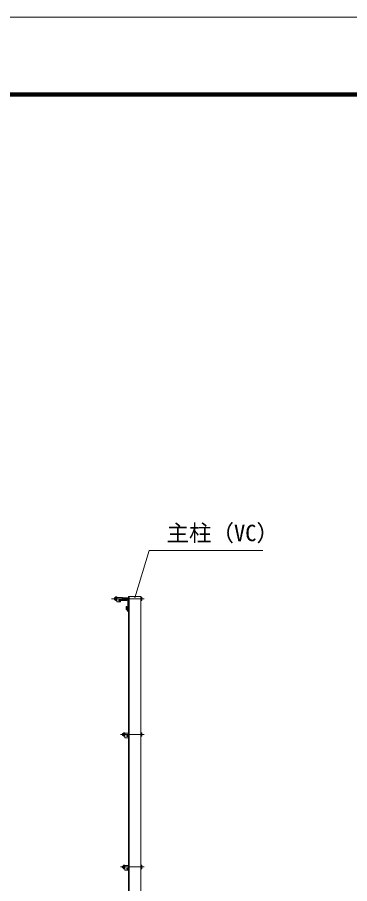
# Model space of a CAD drawing. Units: millimetres, scale not verified. Extents: x -6300 to 6300, y -4455 to 4455.
# Drawn here: x -828 to 626, y 662 to 4455 of the extents above; entities that cross this region are included whole.
import ezdxf
from ezdxf.enums import TextEntityAlignment as Align

# ---------------------------------------------------------------- set-up
doc = ezdxf.new("R2010")
doc.units = ezdxf.units.MM
doc.header["$LTSCALE"] = 30
doc.linetypes.add('USER1', pattern=[50.8, 31.75, -6.35, 6.35, -6.35])
for name, color, linetype, lineweight in [('0-0_D-STR3', 3, 'Continuous', 13), ('0-1_D-STR1', 1, 'Continuous', 18), ('0-2_D-BMK', 2, 'USER1', 13), ('0-7_D-STR-TXT', 7, 'Continuous', 9), ('0-B_D-TTL', 7, 'Continuous', 9)]:
    doc.layers.add(name, color=color, linetype=linetype, lineweight=lineweight)
doc.styles.add('ＭＳ ゴシック', font='')
doc.styles.get('ＭＳ ゴシック').set_extended_font_data('MS Gothic')

msp = doc.modelspace()

# ---------------------------------------------------------------- linework, layer by layer
at = {"layer": '0-0_D-STR3'}
for p, q in [((-398.96, 1915.73), (-398.96, 1903.39)), ((-398.96, 1915.73), (-398.96, 1903.39)), ((-393.46, 1917.6), (-397.96, 1917.6)), ((-397.96, 1913.55), (-393.46, 1913.55)), ((-397.96, 1905.45), (-393.46, 1905.45)), ((-393.46, 1901.4), (-397.96, 1901.4)), ((-392.46, 1915.73), (-392.46, 1903.39)), ((-392.46, 1915.73), (-392.46, 1903.39)), ((-392.46, 1915.5), (-367.46, 1915.5)), ((-392.46, 1915.5), (-392.46, 1895.5)), ((-382.21, 1905), (-367.46, 1905)), ((-382.21, 1900.5), (-377.46, 1900.5)), ((-377.46, 1900.5), (-377.46, 1895.5)), ((-367.46, 1915.5), (-367.46, 1905)), ((-342.21, 1913.5), (-367.46, 1913.5)), ((-342.21, 1905.5), (-367.46, 1905.5)), ((-288.21, 1917.01), (-283.6, 1917.01)), ((-288.21, 1917.01), (-288.21, 1901.99)), ((-288.21, 1913.25), (-283.6, 1913.25)), ((-288.21, 1905.75), (-283.6, 1905.75)), ((-288.21, 1901.99), (-283.6, 1901.99)), ((-282.91, 1915.8), (-283.6, 1917.01)), ((-282.91, 1903.2), (-283.6, 1901.99)), ((-282.91, 1915.8), (-282.91, 1903.2)), ((-392.46, 1895.5), (-377.46, 1895.5)), ((-367.01, 1319), (-368.21, 1317.8)), ((-368.21, 1317.8), (-368.21, 1312.2)), ((-367.01, 1311), (-368.21, 1312.2)), ((-367.01, 1319), (-367.01, 1311)), ((-363.71, 1319), (-367.01, 1319)), ((-363.71, 1311), (-367.01, 1311)), ((-362.98, 1322.5), (-363.71, 1321.25)), ((-363.71, 1308.75), (-363.71, 1321.25)), ((-362.98, 1307.49), (-363.71, 1308.75)), ((-357.21, 1322.5), (-362.98, 1322.5)), ((-357.21, 1318.75), (-362.98, 1318.75)), ((-357.21, 1311.25), (-362.98, 1311.25)), ((-357.21, 1307.49), (-362.98, 1307.49)), ((-357.21, 1307.49), (-357.21, 1322.5)), ((-357.21, 1321), (-342.21, 1321)), ((-357.21, 1321), (-357.21, 1301)), ((-357.21, 1301), (-342.21, 1301)), ((-346.96, 1310.5), (-342.21, 1310.5)), ((-346.96, 1306), (-342.21, 1306)), ((-342.21, 1306), (-342.21, 1301)), ((-288.21, 1322.5), (-283.6, 1322.5)), ((-288.21, 1322.5), (-288.21, 1307.49)), ((-288.21, 1318.75), (-283.6, 1318.75)), ((-288.21, 1311.25), (-283.6, 1311.25)), ((-288.21, 1307.49), (-283.6, 1307.49)), ((-282.91, 1321.3), (-283.6, 1322.5)), ((-282.91, 1308.7), (-283.6, 1307.49)), ((-282.91, 1321.3), (-282.91, 1308.7)), ((-367.01, 739), (-368.21, 737.8)), ((-368.21, 737.8), (-368.21, 732.2)), ((-363.71, 739), (-367.01, 739)), ((-363.71, 731), (-367.01, 731)), ((-363.71, 728.75), (-363.71, 741.25)), ((-357.21, 738.75), (-362.98, 738.75)), ((-357.21, 731.25), (-362.98, 731.25)), ((-357.21, 727.49), (-357.21, 742.5)), ((-357.21, 741), (-357.21, 721)), ((-357.21, 741), (-342.21, 741)), ((-357.21, 721), (-342.21, 721)), ((-346.96, 730.5), (-342.21, 730.5)), ((-346.96, 726), (-342.21, 726)), ((-342.21, 726), (-342.21, 721)), ((-288.21, 742.5), (-288.21, 727.49)), ((-288.21, 742.5), (-283.6, 742.5)), ((-288.21, 738.75), (-283.6, 738.75)), ((-288.21, 731.25), (-283.6, 731.25)), ((-288.21, 727.49), (-283.6, 727.49)), ((-282.91, 741.3), (-283.6, 742.5)), ((-282.91, 728.7), (-283.6, 727.49)), ((-282.91, 741.3), (-282.91, 728.7))]:
    msp.add_line(p, q, dxfattribs=at)
for points in [[(-367.01, 739), (-367.01, 731), (-368.21, 732.2)], [(-357.21, 742.5), (-362.98, 742.5), (-363.71, 741.25)], [(-357.21, 727.49), (-362.98, 727.49), (-363.71, 728.75)]]:
    msp.add_lwpolyline(points, dxfattribs=at)
for centre, radius, start, end in [((-398.46, 1909.5), 6.5, 97.16806, 262.83194), ((-399.33, 1916.45), 0.5, 277.16806, 350.16084), ((-399.33, 1902.55), 0.5, 16.57981, 82.83194), ((-396.42, 1915.57), 2.54, 127.21089, 232.78911), ((-390.26, 1909.5), 8.7, 152.26063, 207.73937), ((-396.41, 1903.42), 2.55, 127.42505, 232.57495), ((-395, 1915.57), 2.54, 307.21089, 52.78911), ((-401.16, 1909.5), 8.7, 332.26063, 27.73937), ((-395.01, 1903.42), 2.55, 307.42505, 52.57495), ((-382.21, 1902.75), 2.25, 90, 270), ((-286.35, 1915.13), 3.32, 325.61585, 34.38415), ((-286.35, 1903.87), 3.32, 325.61585, 34.38415), ((-295.44, 1909.5), 12.42, 342.4121, 17.5879), ((-360.24, 1320.63), 3.32, 145.61586, 214.38414), ((-351.14, 1315), 12.42, 162.4121, 197.5879), ((-360.24, 1309.37), 3.32, 145.61584, 214.38415), ((-346.96, 1308.25), 2.25, 90, 270), ((-286.35, 1320.63), 3.32, 325.61585, 34.38415), ((-286.35, 1309.37), 3.32, 325.61585, 34.38415), ((-295.44, 1315), 12.42, 342.4121, 17.5879), ((-360.24, 740.63), 3.32, 145.61586, 214.38414), ((-351.14, 735), 12.42, 162.4121, 197.5879), ((-360.24, 729.37), 3.32, 145.61584, 214.38415), ((-346.96, 728.25), 2.25, 90, 270), ((-286.35, 740.63), 3.32, 325.61585, 34.38415), ((-286.35, 729.37), 3.32, 325.61585, 34.38415), ((-295.44, 735), 12.42, 342.4121, 17.5879)]:
    msp.add_arc(centre, radius, start, end, dxfattribs=at)
at = {"layer": '0-1_D-STR1'}
for p, q in [((-382.21, 1905), (-347.21, 1905)), ((-382.21, 1904), (-382.21, 1905)), ((-380.21, 1902), (-349.71, 1902)), ((-345.21, 1897.5), (-345.21, 1867)), ((-342.21, -2030), (-342.21, 1920)), ((-342.21, 1920), (-288.21, 1920)), ((-342.21, 1900), (-342.21, 1865)), ((-338.21, -2030), (-338.21, 1920)), ((-288.21, -2030), (-288.21, 1920)), ((-352.21, 1875.38), (-352.21, 1864.38)), ((-349.21, 1875.38), (-352.21, 1875.38)), ((-352.21, 1864.38), (-342.21, 1851.88)), ((-349.21, 1875.38), (-349.21, 1865.5)), ((-349.21, 1865.5), (-342.21, 1856.45)), ((-343.21, 1865), (-342.21, 1865)), ((-342.21, 1856.45), (-342.21, 1851.88))]:
    msp.add_line(p, q, dxfattribs=at)
for centre, radius, start, end in [((-380.21, 1904), 2, 180, 270), ((-349.71, 1897.5), 4.5, 0, 90), ((-347.21, 1900), 5, 0, 90), ((-343.21, 1867), 2, 180, 270)]:
    msp.add_arc(centre, radius, start, end, dxfattribs=at)
at = {"layer": '0-2_D-BMK'}
for p, q in [((-416.44, 1909.5), (-273.21, 1909.5)), ((-376.2, 1315), (-273.21, 1315)), ((-376.2, 735), (-273.21, 735))]:
    msp.add_line(p, q, dxfattribs=at)
at = {"layer": '0-7_D-STR-TXT'}
msp.add_lwpolyline([(245.44, 2120.82), (-251.63, 2120.82), (-314.46, 1913.37)], dxfattribs=at)
at = {"layer": '0-B_D-TTL', "color": 2, "lineweight": 18}
msp.add_lwpolyline([(-6300, 4455), (6300, 4455), (6300, -4455), (-6300, -4455)], close=True, dxfattribs=at)
at = {"layer": '0-B_D-TTL'}
for points in [[(-5895, 4125), (5895, 4125), (5895, -4125), (-5895, -4125)], [(-5891.25, 4121.25), (5891.25, 4121.25), (5891.25, -4121.25), (-5891.25, -4121.25)], [(-5887.5, 4117.5), (5887.5, 4117.5), (5887.5, -4117.5), (-5887.5, -4117.5)], [(-5883.75, 4113.75), (5883.75, 4113.75), (5883.75, -4113.75), (-5883.75, -4113.75)], [(-5880, 4110), (5880, 4110), (5880, -4110), (-5880, -4110)]]:
    msp.add_lwpolyline(points, close=True, dxfattribs=at)

# ---------------------------------------------------------------- texts
at = {"layer": '0-7_D-STR-TXT', "style": 'ＭＳ ゴシック'}
msp.add_text('主柱（VC）', height=72.14, dxfattribs=at).set_placement((-175.24, 2139.7), align=Align.BOTTOM_LEFT)

doc.saveas('drawing.dxf')
